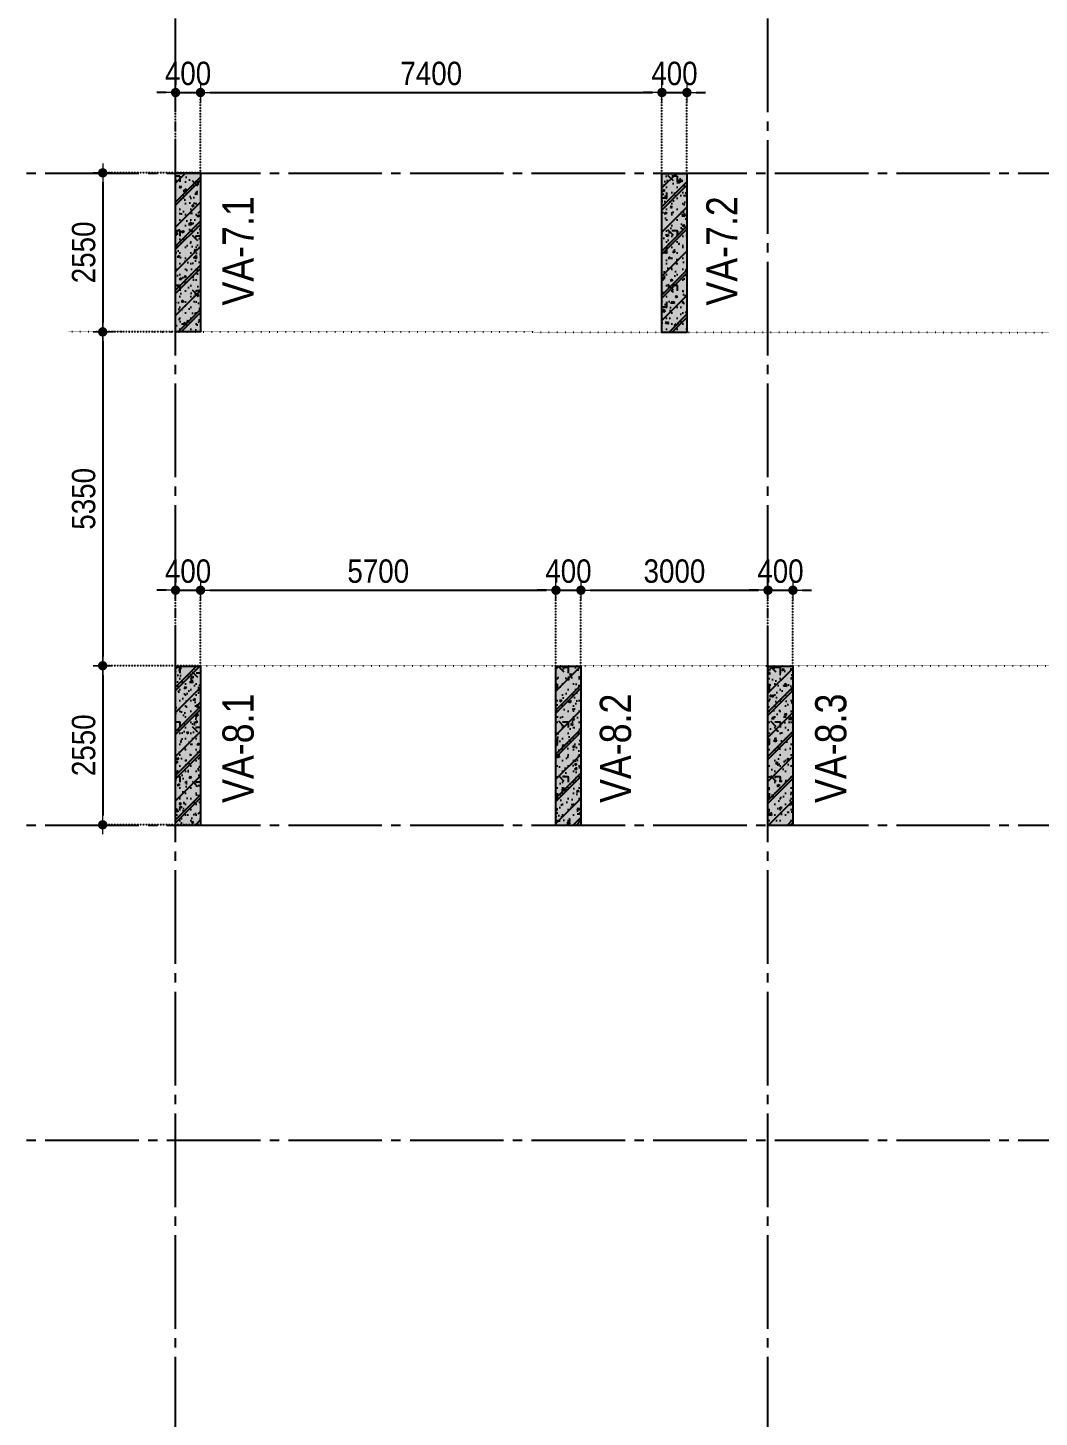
# Model space of a CAD drawing. Header units: millimetres. Extents: x -3973692 to -2843767, y 592734 to 838475.
# Drawn here: x -3322215 to -3305996, y 731085 to 753355 of the extents above; entities that cross this region are included whole.
import ezdxf
from ezdxf.enums import TextEntityAlignment as Align

# ---------------------------------------------------------------- set-up
doc = ezdxf.new("R2010")
doc.units = ezdxf.units.MM
doc.header["$MEASUREMENT"] = 0
doc.header["$PDMODE"] = 3
doc.header["$PDSIZE"] = -20
for name, pattern in [('CHG_XX_Luoi truc-Block A$0$MB_Luoi truc-150-TWA$0$Center101', [13, 10, -1, 1, -1]), ('DOT2', [0.125, 0, -0.125]), ('HIDDEN5', [2.8375, 1.25, -1.5875])]:
    doc.linetypes.add(name, pattern=pattern)
doc.layers.get('0').update_dxf_attribs({"lineweight": 9})
doc.layers.get('Defpoints').update_dxf_attribs({"color": 10, "lineweight": 0})
for name, color, linetype, lineweight in [("'S_General_Dim_1", 1, 'Continuous', 18), ('CHG_XX_Cot_Block A-T2-3$0$DBAO', 3, 'Continuous', 13), ('TEXT', 7, 'Continuous', 15)]:
    doc.layers.add(name, color=color, linetype=linetype, lineweight=lineweight)
for name, color, linetype in [('CHG_XX_Cot_Block A-T2-3$0$mb_cot tang 4-8 twa$0$Concrete Hatch', 218, 'Continuous'), ('CHG_XX_Cot_Block A-T2-3$0$mb_cot tang 4-8 twa$0$Concrete Line', 6, 'Continuous'), ('CHG_XX_Cot_Block A-T2-3$0$mb_cot tang 4-8 twa$0$Concrete Solid', 216, 'Continuous'), ('CHG_XX_Luoi truc-Block A$0$MB_Luoi truc-150-TWA$0$Grid', 34, 'Continuous'), ('CHG_XX_Luoi truc-Block A$0$MB_Luoi truc-150-TWA$0$Grid Line', 251, 'CHG_XX_Luoi truc-Block A$0$MB_Luoi truc-150-TWA$0$Center101'), ('dim', 1, 'Continuous')]:
    doc.layers.add(name, color=color, linetype=linetype)
doc.styles.add('arial', font='arial.ttf', dxfattribs={"width": 0.85})
doc.styles.add('CHG_XX_Luoi truc-Block A$0$MB_Luoi truc-150-TWA$0$Grid A-F$0$VNI-HelveCB', font='')
doc.styles.add('TTP-HelCon', font='')
doc.styles.get('CHG_XX_Luoi truc-Block A$0$MB_Luoi truc-150-TWA$0$Grid A-F$0$VNI-HelveCB').set_extended_font_data('VNI-Helve-Condense', bold=True)
doc.styles.get('TTP-HelCon').set_extended_font_data('VNI-Helve-Condense')
doc.dimstyles.new('150', dxfattribs={"dimscale": 150, "dimtxt": 2.5, "dimasz": 1, "dimexe": 0, "dimexo": 0, "dimgap": 0.75, "dimtad": 1, "dimdec": 0, "dimzin": 9, "dimdsep": 46, "dimtxsty": 'arial', "dimblk1": 'DIMDOT', "dimblk2": 'DIMDOT', "dimsah": 1, "dimcen": 2, "dimdle": 3, "dimclre": 8, "dimclrt": 2, "dimadec": 0, "dimazin": 0, "dimtfac": 1, "dimtdec": 0, "dimtix": 1, "dimtmove": 2, "dimatfit": 3, "dimldrblk": 'DIMPIJL', "dimfxl": 1, "dimtvp": 1.8, "dimtolj": 1, "dimtzin": 0, "dimarcsym": 0})

# ---------------------------------------------------------------- blocks, each defined once
blk = doc.blocks.new('*U3016')
at = {"layer": 'CHG_XX_Luoi truc-Block A$0$MB_Luoi truc-150-TWA$0$Grid Line'}
blk.add_line((0, 0), (0, 467.0000000000001), dxfattribs=at)
at = {"layer": 'CHG_XX_Luoi truc-Block A$0$MB_Luoi truc-150-TWA$0$Grid', "lineweight": -2, "style": 'CHG_XX_Luoi truc-Block A$0$MB_Luoi truc-150-TWA$0$Grid A-F$0$VNI-HelveCB'}
for tag, p in [('GRIDSUB', (0, 476.0000000000001)), ('GRID', (0, -9))]:
    blk.add_attdef(tag, text='', height=5, dxfattribs=at).set_placement(p, align=Align.MIDDLE)
blk = doc.blocks.new('*U3014')
at = {"layer": 'CHG_XX_Luoi truc-Block A$0$MB_Luoi truc-150-TWA$0$Grid Line'}
blk.add_line((0, 0), (0, 404), dxfattribs=at)
at = {"layer": 'CHG_XX_Luoi truc-Block A$0$MB_Luoi truc-150-TWA$0$Grid', "lineweight": -2, "style": 'CHG_XX_Luoi truc-Block A$0$MB_Luoi truc-150-TWA$0$Grid A-F$0$VNI-HelveCB'}
for tag, p in [('GRIDSUB', (0, 413)), ('GRID', (0, -9))]:
    blk.add_attdef(tag, text='', height=5, dxfattribs=at).set_placement(p, align=Align.MIDDLE)
blk = doc.blocks.new('CHG_XX_Luoi truc-Block A')
at = {"layer": 'CHG_XX_Luoi truc-Block A$0$MB_Luoi truc-150-TWA$0$Grid', "xscale": 150, "yscale": 150, "zscale": 150}
for p in [(28650, 87440.67921933654), (38150, 87440.67921933654)]:
    blk.add_blockref('*U3016', p, dxfattribs=at)
at = {"layer": 'CHG_XX_Luoi truc-Block A$0$MB_Luoi truc-150-TWA$0$Grid', "xscale": -150, "yscale": 150, "zscale": 150, "rotation": 90}
for p in [(57309.50927037185, 141059.6356885452), (57309.50927037185, 130609.6356885452), (57309.50927037185, 125559.6356885452)]:
    blk.add_blockref('*U3014', p, dxfattribs=at)
blk = doc.blocks.new('*U2991')
at = {"layer": 'CHG_XX_Cot_Block A-T2-3$0$mb_cot tang 4-8 twa$0$Concrete Hatch'}
h = blk.add_hatch(dxfattribs=at)
h.set_pattern_fill('CONCRETE', color=256, scale=50, style=0, pattern_type=2)
h.set_pattern_definition([(45, (-400, -149.9999999999999), (-176.7766952966369, 176.7766952966369), []), (45, (-400, -99.99999999999986), (-353.5533905932737, 353.5533905932738), []), (49.99999999999999, (-400, -149.9999999999999), (358.6300913003767, -31.37606749129755), [37.5, -412.5]), (355, (-400, -149.9999999999999), (-69.3756668065, 376.0960668500059), [30, -330]), (100.4514, (-370.1141600000001, -152.6146699999998), (289.2546908570108, 344.7197710304768), [31.870095, -350.5710559999999]), (46.18420000000001, (-400, -49.99999999999986), (533.6205243128222, -82.75950716450905), [56.25, -618.75]), (96.6356, (-355.5316275, -56.89665349999987), (467.3313527743517, 487.0589354502209), [47.805144, -525.8565]), (351.1842, (-400, -49.99999999999986), (467.3309725668136, 487.0593004626623), [45, -495]), (21, (-350, -74.99999999999986), (298.4535260592309, -201.3094453326694), [37.5, -412.5]), (326.0000000000001, (-350, -74.99999999999986), (121.6576659607909, 362.5750225234265), [30, -330]), (71.4514, (-325.1288835, -91.77580299999985), (420.111314290745, 161.2652483549762), [31.870095, -350.571056]), (37.50000000000001, (-400, -149.9999999999999), (6.079927658645334, 166.4469269156558), [0, -326, 0, -335, 0, -331.25]), (7.499999999999999, (-400, -149.9999999999999), (131.5347687210743, 197.2058559411801), [0, -191, 0, -318.5, 0, -126.25]), (327.5, (-511.5, -149.9999999999999), (266.9112180862045, -11.2774358671899), [0, -125, 0, -390, 0, -517.5]), (317.5, (-561.5, -149.9999999999999), (291.5930846711931, 50.05249116615882), [0, -162.5, 0, -259, 0, -367.5]), (0, (-225, 25.00000000000014), (0, 875), [87.5, -787.5]), (0, (37.5, 200.0000000000001), (0, 875), [87.5, -787.5]), (0, (-137.5, 550.0000000000001), (0, 875), [87.5, -350, 87.5, -350]), (90, (-225, 25.00000000000014), (-875, 5.35782974626967e-14), [87.5, -787.5]), (90, (-137.5, 550.0000000000001), (-875, 5.35782974626967e-14), [87.5, -787.5]), (90, (125, 200.0000000000001), (-875, 5.35782974626967e-14), [87.5, -787.5]), (90, (300, 462.5000000000001), (-875, 5.35782974626967e-14), [87.5, -787.5]), (135, (-137.5, 25.00000000000014), (-875.016357447105, 8.881784197001252e-14), [123.76, -1113.7]), (135, (-50, 550.0000000000001), (-875.016357447105, 8.881784197001252e-14), [123.76, -1113.7]), (45, (37.5, 200.0000000000001), (8.881784197001252e-14, 875.016357447105), [123.76, -247.485, 123.76, -742.455]), (0, (-575, -149.9999999999999), (87.5, 87.5), [-175, 0])])
h.paths.add_polyline_path([(-1450, 150), (-1450, -249.9999999999999), (1100, -250), (1100, 150)])
at = {"layer": 'CHG_XX_Cot_Block A-T2-3$0$mb_cot tang 4-8 twa$0$Concrete Solid'}
blk.add_hatch(color=256, dxfattribs=at).paths.add_polyline_path([(-1450, 150), (-1450, -249.9999999999999), (1100, -250), (1100, 150)])
at = {"layer": 'CHG_XX_Cot_Block A-T2-3$0$mb_cot tang 4-8 twa$0$Concrete Line'}
blk.add_lwpolyline([(-1450, 150), (-1450, -249.9999999999999), (1100, -250), (1100, 150)], close=True, dxfattribs=at)
blk = doc.blocks.new('*U2992')
at = {"layer": 'CHG_XX_Cot_Block A-T2-3$0$mb_cot tang 4-8 twa$0$Concrete Hatch'}
h = blk.add_hatch(dxfattribs=at)
h.set_pattern_fill('CONCRETE', color=256, scale=50, style=0, pattern_type=2)
h.set_pattern_definition([(45, (-400, -249.9999999999998), (-176.7766952966369, 176.7766952966369), []), (45, (-400, -199.9999999999998), (-353.5533905932737, 353.5533905932738), []), (49.99999999999999, (-400, -249.9999999999998), (358.6300913003767, -31.37606749129755), [37.5, -412.5]), (355, (-400, -249.9999999999998), (-69.3756668065, 376.0960668500059), [30, -330]), (100.4514, (-370.1141600000001, -252.6146699999998), (289.2546908570108, 344.7197710304768), [31.870095, -350.5710559999999]), (46.18420000000001, (-400, -149.9999999999998), (533.6205243128222, -82.75950716450905), [56.25, -618.75]), (96.6356, (-355.5316275, -156.8966534999998), (467.3313527743517, 487.0589354502209), [47.805144, -525.8565]), (351.1842, (-400, -149.9999999999998), (467.3309725668136, 487.0593004626623), [45, -495]), (21, (-350, -174.9999999999998), (298.4535260592309, -201.3094453326694), [37.5, -412.5]), (326.0000000000001, (-350, -174.9999999999998), (121.6576659607909, 362.5750225234265), [30, -330]), (71.4514, (-325.1288835, -191.7758029999998), (420.111314290745, 161.2652483549762), [31.870095, -350.571056]), (37.50000000000001, (-400, -249.9999999999998), (6.079927658645334, 166.4469269156558), [0, -326, 0, -335, 0, -331.25]), (7.499999999999999, (-400, -249.9999999999998), (131.5347687210743, 197.2058559411801), [0, -191, 0, -318.5, 0, -126.25]), (327.5, (-511.5, -249.9999999999998), (266.9112180862045, -11.2774358671899), [0, -125, 0, -390, 0, -517.5]), (317.5, (-561.5, -249.9999999999998), (291.5930846711931, 50.05249116615882), [0, -162.5, 0, -259, 0, -367.5]), (0, (-225, -74.99999999999983), (0, 875), [87.5, -787.5]), (0, (37.5, 100.0000000000002), (0, 875), [87.5, -787.5]), (0, (-137.5, 450.0000000000002), (0, 875), [87.5, -350, 87.5, -350]), (90, (-225, -74.99999999999983), (-875, 5.35782974626967e-14), [87.5, -787.5]), (90, (-137.5, 450.0000000000002), (-875, 5.35782974626967e-14), [87.5, -787.5]), (90, (125, 100.0000000000002), (-875, 5.35782974626967e-14), [87.5, -787.5]), (90, (300, 362.5000000000002), (-875, 5.35782974626967e-14), [87.5, -787.5]), (135, (-137.5, -74.99999999999983), (-875.016357447105, 8.881784197001252e-14), [123.76, -1113.7]), (135, (-50, 450.0000000000002), (-875.016357447105, 8.881784197001252e-14), [123.76, -1113.7]), (45, (37.5, 100.0000000000002), (8.881784197001252e-14, 875.016357447105), [123.76, -247.485, 123.76, -742.455]), (0, (-575, -249.9999999999998), (87.5, 87.5), [-175, 0])])
h.paths.add_polyline_path([(-1450, 100), (-1450, -299.9999999999998), (1100, -299.9999999999999), (1100, 100)])
at = {"layer": 'CHG_XX_Cot_Block A-T2-3$0$mb_cot tang 4-8 twa$0$Concrete Solid'}
blk.add_hatch(color=256, dxfattribs=at).paths.add_polyline_path([(-1450, 100), (-1450, -299.9999999999998), (1100, -299.9999999999999), (1100, 100)])
at = {"layer": 'CHG_XX_Cot_Block A-T2-3$0$mb_cot tang 4-8 twa$0$Concrete Line'}
blk.add_lwpolyline([(-1450, 100), (-1450, -299.9999999999998), (1100, -299.9999999999999), (1100, 100)], close=True, dxfattribs=at)
blk = doc.blocks.new('CHG_XX_Cot_Block A-T2-3')
at = {"layer": 'CHG_XX_Cot_Block A-T2-3$0$DBAO'}
blk.add_blockref('CHG_XX_Luoi truc-Block A', (8014952.261310224, 1085564.094002106), dxfattribs=at)
at = {"layer": 'CHG_XX_Cot_Block A-T2-3$0$mb_cot tang 4-8 twa$0$Concrete Line', "xscale": -1, "rotation": 90}
for name, p in [('*U2991', (8043752.261310224, 1225183.365379196)), ('*U2992', (8051502.261310331, 1225173.729690651)), ('*U2991', (8043752.261310224, 1217273.729690651)), ('*U2992', (8049802.261310224, 1217273.729690651)), ('*U2991', (8053252.261310224, 1217273.729690651))]:
    blk.add_blockref(name, p, dxfattribs=at)
blk = doc.blocks.new('a')
at = {"layer": 'TEXT', "color": 3, "style": 'TTP-HelCon'}
for s, p in [('VA-7.1', (29902.09709430858, -13317.10082885297)), ('VA-7.2', (37660.79959430918, -13317.10082885297)), ('VA-8.1', (29902.09709430858, -21289.12132885307)), ('VA-8.2', (35953.8000943088, -21289.12132885307)), ('VA-8.3', (39406.12659430876, -21289.12132885307))]:
    blk.add_text(s, height=500, rotation=90, dxfattribs=at).set_placement(p)
blk = doc.blocks.new('DIMDOT')
for p, q in [((1, 0), (-1, 0)), ((0, -1), (0, 1))]:
    blk.add_line(p, q)
at = {"const_width": 0.5}
blk.add_lwpolyline([(-0.25, 0, 1), (0.25, 0, 1)], format="xyb", close=True, dxfattribs=at)
blk = doc.blocks.new('*D490')
at = {"layer": "'S_General_Dim_1", "color": 8, "linetype": 'HIDDEN5', "lineweight": -2, "transparency": 16777216}
for p, q in [((-3319445.198557198, 751030.6471381315), (-3321014.044271454, 751030.6471381315)), ((-3319445.198557198, 748480.6471404596), (-3321014.044271454, 748480.6471404596))]:
    blk.add_line(p, q, dxfattribs=at)
at = {"layer": "'S_General_Dim_1", "color": 0, "lineweight": -2, "transparency": 16777216}
blk.add_line((-3321014.044271454, 750880.6471381315), (-3321014.044271454, 748630.6471404596), dxfattribs=at)
at = {"layer": 'Defpoints', "color": 0, "transparency": 16777216}
for p in [(-3319445.198557198, 751030.6471381315), (-3321014.044271454, 748480.6471404596), (-3319445.198557198, 748480.6471404596)]:
    blk.add_point(p, dxfattribs=at)
at = {"layer": "'S_General_Dim_1", "color": 0, "lineweight": -2, "transparency": 16777216, "xscale": 150, "yscale": 150, "zscale": 150}
for p, rotation in [((-3321014.044271454, 751030.6471381315), 90), ((-3321014.044271454, 748480.6471404596), 270)]:
    blk.add_blockref('DIMDOT', p, dxfattribs=dict(at, rotation=rotation))
at = {"layer": "'S_General_Dim_1", "color": 2, "transparency": 16777216, "insert": (-3321318.009141849, 749755.6471392964), "char_height": 375, "attachment_point": 5, "rotation": 90, "style": 'arial'}
blk.add_mtext('\\A1;2550', dxfattribs=at)
blk = doc.blocks.new('DIMPIJL')
at = {"linetype": 'ByBlock'}
blk.add_solid([(-2.5, 0.4166666666666686), (-2.5, -0.4166666666666686), (0, 0)], dxfattribs=at)
blk = doc.blocks.new('*D491')
at = {"layer": "'S_General_Dim_1", "color": 8, "linetype": 'HIDDEN5', "lineweight": -2, "transparency": 16777216}
for p, q in [((-3319445.198557198, 748480.6471404596), (-3321014.044271456, 748480.6471404596)), ((-3319445.198556938, 743130.6471352082), (-3321014.044271456, 743130.6471352082))]:
    blk.add_line(p, q, dxfattribs=at)
at = {"layer": "'S_General_Dim_1", "color": 0, "lineweight": -2, "transparency": 16777216}
blk.add_line((-3321014.044271456, 748330.6471404596), (-3321014.044271456, 743280.6471352082), dxfattribs=at)
at = {"layer": 'Defpoints', "color": 0, "transparency": 16777216}
for p in [(-3319445.198557198, 748480.6471404596), (-3321014.044271456, 743130.6471352082), (-3319445.198556938, 743130.6471352082)]:
    blk.add_point(p, dxfattribs=at)
at = {"layer": "'S_General_Dim_1", "color": 0, "lineweight": -2, "transparency": 16777216, "xscale": 150, "yscale": 150, "zscale": 150}
for p, rotation in [((-3321014.044271456, 748480.6471404596), 90), ((-3321014.044271456, 743130.6471352082), 270)]:
    blk.add_blockref('DIMDOT', p, dxfattribs=dict(at, rotation=rotation))
at = {"layer": "'S_General_Dim_1", "color": 2, "transparency": 16777216, "insert": (-3321318.137040896, 745805.6471378347), "char_height": 375, "attachment_point": 5, "rotation": 90, "style": 'arial'}
blk.add_mtext('\\A1;5350', dxfattribs=at)
blk = doc.blocks.new('*D492')
at = {"layer": "'S_General_Dim_1", "color": 8, "linetype": 'HIDDEN5', "lineweight": -2, "transparency": 16777216}
for p, q in [((-3319445.198556938, 743130.6471352082), (-3321014.044271458, 743130.6471352082)), ((-3319445.198556938, 740580.6471352082), (-3321014.044271458, 740580.6471352082))]:
    blk.add_line(p, q, dxfattribs=at)
at = {"layer": "'S_General_Dim_1", "color": 0, "lineweight": -2, "transparency": 16777216}
blk.add_line((-3321014.044271458, 742980.6471352082), (-3321014.044271458, 740730.6471352082), dxfattribs=at)
at = {"layer": 'Defpoints', "color": 0, "transparency": 16777216}
for p in [(-3319445.198556938, 743130.6471352082), (-3321014.044271458, 740580.6471352082), (-3319445.198556938, 740580.6471352082)]:
    blk.add_point(p, dxfattribs=at)
at = {"layer": "'S_General_Dim_1", "color": 0, "lineweight": -2, "transparency": 16777216, "xscale": 150, "yscale": 150, "zscale": 150}
for p, rotation in [((-3321014.044271458, 743130.6471352082), 90), ((-3321014.044271458, 740580.6471352082), 270)]:
    blk.add_blockref('DIMDOT', p, dxfattribs=dict(at, rotation=rotation))
at = {"layer": "'S_General_Dim_1", "color": 2, "transparency": 16777216, "insert": (-3321318.009141853, 741855.6471352091), "char_height": 375, "attachment_point": 5, "rotation": 90, "style": 'arial'}
blk.add_mtext('\\A1;2550', dxfattribs=at)
blk = doc.blocks.new('*D493')
at = {"layer": "'S_General_Dim_1", "color": 0, "lineweight": -2, "transparency": 16777216}
for p, q in [((-3319995.198556936, 752317.6736616191), (-3320145.198556936, 752317.6736616191)), ((-3319845.198556936, 752317.6736616191), (-3319445.198557196, 752317.6736616191)), ((-3319295.198557196, 752317.6736616191), (-3319145.198557196, 752317.6736616191))]:
    blk.add_line(p, q, dxfattribs=at)
at = {"layer": "'S_General_Dim_1", "color": 8, "linetype": 'HIDDEN5', "lineweight": -2, "transparency": 16777216}
for p, q in [((-3319845.198556936, 751030.6471404594), (-3319845.198556936, 752317.6736616191)), ((-3319445.198557196, 751030.6471404594), (-3319445.198557196, 752317.6736616191))]:
    blk.add_line(p, q, dxfattribs=at)
at = {"layer": 'Defpoints', "color": 0, "transparency": 16777216}
for p in [(-3319445.198557196, 752317.6736616191), (-3319845.198556936, 751030.6471404594), (-3319445.198557196, 751030.6471404594)]:
    blk.add_point(p, dxfattribs=at)
at = {"layer": "'S_General_Dim_1", "color": 0, "lineweight": -2, "transparency": 16777216, "xscale": 150, "yscale": 150, "zscale": 150}
blk.add_blockref('DIMDOT', (-3319845.198556936, 752317.6736616191), dxfattribs=at)
at = {"layer": "'S_General_Dim_1", "color": 0, "lineweight": -2, "transparency": 16777216, "xscale": 150, "yscale": 150, "zscale": 150, "rotation": 180}
blk.add_blockref('DIMDOT', (-3319445.198557196, 752317.6736616191), dxfattribs=at)
at = {"layer": "'S_General_Dim_1", "color": 2, "transparency": 16777216, "insert": (-3319645.198557066, 752621.6385320147), "char_height": 375, "attachment_point": 5, "style": 'arial'}
blk.add_mtext('\\A1;400', dxfattribs=at)
blk = doc.blocks.new('*D494')
at = {"layer": "'S_General_Dim_1", "color": 8, "linetype": 'HIDDEN5', "lineweight": -2, "transparency": 16777216}
for p, q in [((-3319445.198557196, 751030.6471404594), (-3319445.198557196, 752317.6736616191)), ((-3312045.198556936, 751030.6471381313), (-3312045.198556936, 752317.6736616191))]:
    blk.add_line(p, q, dxfattribs=at)
at = {"layer": "'S_General_Dim_1", "color": 0, "lineweight": -2, "transparency": 16777216}
blk.add_line((-3319295.198557196, 752317.6736616191), (-3312195.198556936, 752317.6736616191), dxfattribs=at)
at = {"layer": 'Defpoints', "color": 0, "transparency": 16777216}
for p in [(-3312045.198556936, 752317.6736616191), (-3319445.198557196, 751030.6471404594), (-3312045.198556936, 751030.6471381313)]:
    blk.add_point(p, dxfattribs=at)
at = {"layer": "'S_General_Dim_1", "color": 0, "lineweight": -2, "transparency": 16777216, "xscale": 150, "yscale": 150, "zscale": 150, "rotation": 180}
blk.add_blockref('DIMDOT', (-3319445.198557196, 752317.6736616191), dxfattribs=at)
at = {"layer": "'S_General_Dim_1", "color": 0, "lineweight": -2, "transparency": 16777216, "xscale": 150, "yscale": 150, "zscale": 150}
blk.add_blockref('DIMDOT', (-3312045.198556936, 752317.6736616191), dxfattribs=at)
at = {"layer": "'S_General_Dim_1", "color": 2, "transparency": 16777216, "insert": (-3315745.198557066, 752621.6385320147), "char_height": 375, "attachment_point": 5, "style": 'arial'}
blk.add_mtext('\\A1;7400', dxfattribs=at)
blk = doc.blocks.new('*D495')
at = {"layer": "'S_General_Dim_1", "color": 0, "lineweight": -2, "transparency": 16777216}
for p, q in [((-3312195.198556936, 752317.6736616191), (-3312345.198556936, 752317.6736616191)), ((-3312045.198556936, 752317.6736616191), (-3311645.198556936, 752317.6736616191)), ((-3311495.198556936, 752317.6736616191), (-3311345.198556936, 752317.6736616191))]:
    blk.add_line(p, q, dxfattribs=at)
at = {"layer": "'S_General_Dim_1", "color": 8, "linetype": 'HIDDEN5', "lineweight": -2, "transparency": 16777216}
for p, q in [((-3312045.198556936, 751030.6471381313), (-3312045.198556936, 752317.6736616191)), ((-3311645.198556936, 751030.6471404602), (-3311645.198556936, 752317.6736616191))]:
    blk.add_line(p, q, dxfattribs=at)
at = {"layer": 'Defpoints', "color": 0, "transparency": 16777216}
for p in [(-3311645.198556936, 752317.6736616191), (-3312045.198556936, 751030.6471381313), (-3311645.198556936, 751030.6471404602)]:
    blk.add_point(p, dxfattribs=at)
at = {"layer": "'S_General_Dim_1", "color": 0, "lineweight": -2, "transparency": 16777216, "xscale": 150, "yscale": 150, "zscale": 150}
blk.add_blockref('DIMDOT', (-3312045.198556936, 752317.6736616191), dxfattribs=at)
at = {"layer": "'S_General_Dim_1", "color": 0, "lineweight": -2, "transparency": 16777216, "xscale": 150, "yscale": 150, "zscale": 150, "rotation": 180}
blk.add_blockref('DIMDOT', (-3311645.198556936, 752317.6736616191), dxfattribs=at)
at = {"layer": "'S_General_Dim_1", "color": 2, "transparency": 16777216, "insert": (-3311845.198556936, 752621.6385320147), "char_height": 375, "attachment_point": 5, "style": 'arial'}
blk.add_mtext('\\A1;400', dxfattribs=at)
blk = doc.blocks.new('*D485')
at = {"layer": "'S_General_Dim_1", "color": 0, "lineweight": -2, "transparency": 16777216}
for p, q in [((-3319995.198556936, 744340.5080203181), (-3320145.198556936, 744340.5080203181)), ((-3319845.198556936, 744340.5080203181), (-3319445.198580431, 744340.5080203181)), ((-3319295.198580431, 744340.5080203181), (-3319145.198580431, 744340.5080203181))]:
    blk.add_line(p, q, dxfattribs=at)
at = {"layer": "'S_General_Dim_1", "color": 8, "linetype": 'HIDDEN5', "lineweight": -2, "transparency": 16777216}
for p, q in [((-3319845.198556936, 743130.6471352082), (-3319845.198556936, 744340.5080203181)), ((-3319445.198580431, 743130.647135208), (-3319445.198580431, 744340.5080203181))]:
    blk.add_line(p, q, dxfattribs=at)
at = {"layer": 'Defpoints', "color": 0, "transparency": 16777216}
for p in [(-3319445.198580431, 744340.5080203181), (-3319845.198556936, 743130.6471352082), (-3319445.198580431, 743130.647135208)]:
    blk.add_point(p, dxfattribs=at)
at = {"layer": "'S_General_Dim_1", "color": 0, "lineweight": -2, "transparency": 16777216, "xscale": 150, "yscale": 150, "zscale": 150}
blk.add_blockref('DIMDOT', (-3319845.198556936, 744340.5080203181), dxfattribs=at)
at = {"layer": "'S_General_Dim_1", "color": 0, "lineweight": -2, "transparency": 16777216, "xscale": 150, "yscale": 150, "zscale": 150, "rotation": 180}
blk.add_blockref('DIMDOT', (-3319445.198580431, 744340.5080203181), dxfattribs=at)
at = {"layer": "'S_General_Dim_1", "color": 2, "transparency": 16777216, "insert": (-3319645.198568684, 744644.4728907137), "char_height": 375, "attachment_point": 5, "style": 'arial'}
blk.add_mtext('\\A1;400', dxfattribs=at)
blk = doc.blocks.new('*D486')
at = {"layer": "'S_General_Dim_1", "color": 8, "linetype": 'HIDDEN5', "lineweight": -2, "transparency": 16777216}
for p, q in [((-3319445.198580431, 743130.647135208), (-3319445.198580431, 744340.5080203181)), ((-3313745.198556829, 743130.6471351441), (-3313745.198556829, 744340.5080203181))]:
    blk.add_line(p, q, dxfattribs=at)
at = {"layer": "'S_General_Dim_1", "color": 0, "lineweight": -2, "transparency": 16777216}
blk.add_line((-3319295.198580431, 744340.5080203181), (-3313895.198556829, 744340.5080203181), dxfattribs=at)
at = {"layer": 'Defpoints', "color": 0, "transparency": 16777216}
for p in [(-3313745.198556829, 744340.5080203181), (-3319445.198580431, 743130.647135208), (-3313745.198556829, 743130.6471351441)]:
    blk.add_point(p, dxfattribs=at)
at = {"layer": "'S_General_Dim_1", "color": 0, "lineweight": -2, "transparency": 16777216, "xscale": 150, "yscale": 150, "zscale": 150, "rotation": 180}
blk.add_blockref('DIMDOT', (-3319445.198580431, 744340.5080203181), dxfattribs=at)
at = {"layer": "'S_General_Dim_1", "color": 0, "lineweight": -2, "transparency": 16777216, "xscale": 150, "yscale": 150, "zscale": 150}
blk.add_blockref('DIMDOT', (-3313745.198556829, 744340.5080203181), dxfattribs=at)
at = {"layer": "'S_General_Dim_1", "color": 2, "transparency": 16777216, "insert": (-3316595.19856863, 744644.4728907137), "char_height": 375, "attachment_point": 5, "style": 'arial'}
blk.add_mtext('\\A1;5700', dxfattribs=at)
blk = doc.blocks.new('*D487')
at = {"layer": "'S_General_Dim_1", "color": 0, "lineweight": -2, "transparency": 16777216}
for p, q in [((-3313895.198556829, 744340.5080203181), (-3314045.198556829, 744340.5080203181)), ((-3313745.198556829, 744340.5080203181), (-3313345.198556829, 744340.5080203181)), ((-3313195.198556829, 744340.5080203181), (-3313045.198556829, 744340.5080203181))]:
    blk.add_line(p, q, dxfattribs=at)
at = {"layer": "'S_General_Dim_1", "color": 8, "linetype": 'HIDDEN5', "lineweight": -2, "transparency": 16777216}
for p, q in [((-3313745.198556829, 743130.6471351441), (-3313745.198556829, 744340.5080203181)), ((-3313345.198556829, 743130.6471351441), (-3313345.198556829, 744340.5080203181))]:
    blk.add_line(p, q, dxfattribs=at)
at = {"layer": 'Defpoints', "color": 0, "transparency": 16777216}
for p in [(-3313345.198556829, 744340.5080203181), (-3313745.198556829, 743130.6471351441), (-3313345.198556829, 743130.6471351441)]:
    blk.add_point(p, dxfattribs=at)
at = {"layer": "'S_General_Dim_1", "color": 0, "lineweight": -2, "transparency": 16777216, "xscale": 150, "yscale": 150, "zscale": 150}
blk.add_blockref('DIMDOT', (-3313745.198556829, 744340.5080203181), dxfattribs=at)
at = {"layer": "'S_General_Dim_1", "color": 0, "lineweight": -2, "transparency": 16777216, "xscale": 150, "yscale": 150, "zscale": 150, "rotation": 180}
blk.add_blockref('DIMDOT', (-3313345.198556829, 744340.5080203181), dxfattribs=at)
at = {"layer": "'S_General_Dim_1", "color": 2, "transparency": 16777216, "insert": (-3313545.198556829, 744644.4728907137), "char_height": 375, "attachment_point": 5, "style": 'arial'}
blk.add_mtext('\\A1;400', dxfattribs=at)
blk = doc.blocks.new('*D488')
at = {"layer": "'S_General_Dim_1", "color": 8, "linetype": 'HIDDEN5', "lineweight": -2, "transparency": 16777216}
for p, q in [((-3313345.198556829, 743130.6471351441), (-3313345.198556829, 744340.5080203181)), ((-3310345.198556936, 743130.8022303074), (-3310345.198556936, 744340.5080203181))]:
    blk.add_line(p, q, dxfattribs=at)
at = {"layer": "'S_General_Dim_1", "color": 0, "lineweight": -2, "transparency": 16777216}
blk.add_line((-3313195.198556829, 744340.5080203181), (-3310495.198556936, 744340.5080203181), dxfattribs=at)
at = {"layer": 'Defpoints', "color": 0, "transparency": 16777216}
for p in [(-3310345.198556936, 744340.5080203181), (-3313345.198556829, 743130.6471351441), (-3310345.198556936, 743130.8022303074)]:
    blk.add_point(p, dxfattribs=at)
at = {"layer": "'S_General_Dim_1", "color": 0, "lineweight": -2, "transparency": 16777216, "xscale": 150, "yscale": 150, "zscale": 150, "rotation": 180}
blk.add_blockref('DIMDOT', (-3313345.198556829, 744340.5080203181), dxfattribs=at)
at = {"layer": "'S_General_Dim_1", "color": 0, "lineweight": -2, "transparency": 16777216, "xscale": 150, "yscale": 150, "zscale": 150}
blk.add_blockref('DIMDOT', (-3310345.198556936, 744340.5080203181), dxfattribs=at)
at = {"layer": "'S_General_Dim_1", "color": 2, "transparency": 16777216, "insert": (-3311845.198556883, 744644.6007897587), "char_height": 375, "attachment_point": 5, "style": 'arial'}
blk.add_mtext('\\A1;3000', dxfattribs=at)
blk = doc.blocks.new('*D489')
at = {"layer": "'S_General_Dim_1", "color": 0, "lineweight": -2, "transparency": 16777216}
for p, q in [((-3310495.198556936, 744340.5080203181), (-3310645.198556936, 744340.5080203181)), ((-3310345.198556936, 744340.5080203181), (-3309945.198556936, 744340.5080203181)), ((-3309795.198556936, 744340.5080203181), (-3309645.198556936, 744340.5080203181))]:
    blk.add_line(p, q, dxfattribs=at)
at = {"layer": "'S_General_Dim_1", "color": 8, "linetype": 'HIDDEN5', "lineweight": -2, "transparency": 16777216}
for p, q in [((-3310345.198556936, 743130.8022303074), (-3310345.198556936, 744340.5080203181)), ((-3309945.198556936, 743130.8022303074), (-3309945.198556936, 744340.5080203181))]:
    blk.add_line(p, q, dxfattribs=at)
at = {"layer": 'Defpoints', "color": 0, "transparency": 16777216}
for p in [(-3309945.198556936, 744340.5080203181), (-3310345.198556936, 743130.8022303074), (-3309945.198556936, 743130.8022303074)]:
    blk.add_point(p, dxfattribs=at)
at = {"layer": "'S_General_Dim_1", "color": 0, "lineweight": -2, "transparency": 16777216, "xscale": 150, "yscale": 150, "zscale": 150}
blk.add_blockref('DIMDOT', (-3310345.198556936, 744340.5080203181), dxfattribs=at)
at = {"layer": "'S_General_Dim_1", "color": 0, "lineweight": -2, "transparency": 16777216, "xscale": 150, "yscale": 150, "zscale": 150, "rotation": 180}
blk.add_blockref('DIMDOT', (-3309945.198556936, 744340.5080203181), dxfattribs=at)
at = {"layer": "'S_General_Dim_1", "color": 2, "transparency": 16777216, "insert": (-3310145.198556936, 744644.4728907137), "char_height": 375, "attachment_point": 5, "style": 'arial'}
blk.add_mtext('\\A1;400', dxfattribs=at)

msp = doc.modelspace()

# ---------------------------------------------------------------- linework, layer by layer
at = {"layer": 'dim', "linetype": 'DOT2', "ltscale": 10}
for p, q in [((-3321560.096309186, 748485.4211757303), (-3303845.198556936, 748471.0114519149)), ((-3319445.198556936, 743130.6471352082), (-3303795.198258067, 743130.8022249915))]:
    msp.add_line(p, q, dxfattribs=at)

# ---------------------------------------------------------------- block references
at = {"layer": "'S_General_Dim_1"}
msp.add_blockref('CHG_XX_Cot_Block A-T2-3', (-11363447.45986716, -475602.7182410646), dxfattribs=at)
at = {"layer": 'TEXT'}
msp.add_blockref('a', (-3348495.198556936, 762221.0114495861), dxfattribs=at)

# ---------------------------------------------------------------- dimensions: what is measured, and where the dimension line sits
at = {"layer": "'S_General_Dim_1"}
for base, p1, p2, picture, middle in [((-3319445.198557196, 752317.6736616191), (-3319845.198556936, 751030.6471404594), (-3319445.198557196, 751030.6471404594), '*D493', (-3319645.198557066, 752621.6385320147)), ((-3312045.198556936, 752317.6736616191), (-3319445.198557196, 751030.6471404594), (-3312045.198556936, 751030.6471381313), '*D494', (-3315745.198557066, 752621.6385320147)), ((-3311645.198556936, 752317.6736616191), (-3312045.198556936, 751030.6471381313), (-3311645.198556936, 751030.6471404602), '*D495', (-3311845.198556936, 752621.6385320147)), ((-3319445.198580431, 744340.5080203181), (-3319845.198556936, 743130.6471352082), (-3319445.198580431, 743130.647135208), '*D485', (-3319645.198568684, 744644.4728907137)), ((-3313745.198556829, 744340.5080203181), (-3319445.198580431, 743130.647135208), (-3313745.198556829, 743130.6471351441), '*D486', (-3316595.19856863, 744644.4728907137)), ((-3313345.198556829, 744340.5080203181), (-3313745.198556829, 743130.6471351441), (-3313345.198556829, 743130.6471351441), '*D487', (-3313545.198556829, 744644.4728907137)), ((-3310345.198556936, 744340.5080203181), (-3313345.198556829, 743130.6471351441), (-3310345.198556936, 743130.8022303074), '*D488', (-3311845.198556883, 744644.6007897587)), ((-3309945.198556936, 744340.5080203181), (-3310345.198556936, 743130.8022303074), (-3309945.198556936, 743130.8022303074), '*D489', (-3310145.198556936, 744644.4728907137))]:
    dim = msp.add_linear_dim(base=base, p1=p1, p2=p2, dimstyle='150', dxfattribs=at)
    dim.commit()
    dim.dimension.update_dxf_attribs({"geometry": picture, "text_midpoint": middle})
for base, p1, p2, picture, middle in [((-3321014.044271454, 748480.6471404596), (-3319445.198557196, 751030.6471381313), (-3319445.198557196, 748480.6471404594), '*D490', (-3321318.009141849, 749755.6471392964)), ((-3321014.044271456, 743130.6471352082), (-3319445.198557196, 748480.6471404594), (-3319445.198556936, 743130.647135208), '*D491', (-3321318.137040896, 745805.6471378347)), ((-3321014.044271458, 740580.6471352082), (-3319445.198556936, 743130.647135208), (-3319445.198556936, 740580.647135208), '*D492', (-3321318.009141853, 741855.6471352091))]:
    dim = msp.add_linear_dim(base=base, p1=p1, p2=p2, angle=90, dimstyle='150', dxfattribs=at)
    dim.commit()
    dim.dimension.update_dxf_attribs({"geometry": picture, "text_midpoint": middle})

doc.saveas('drawing.dxf')
